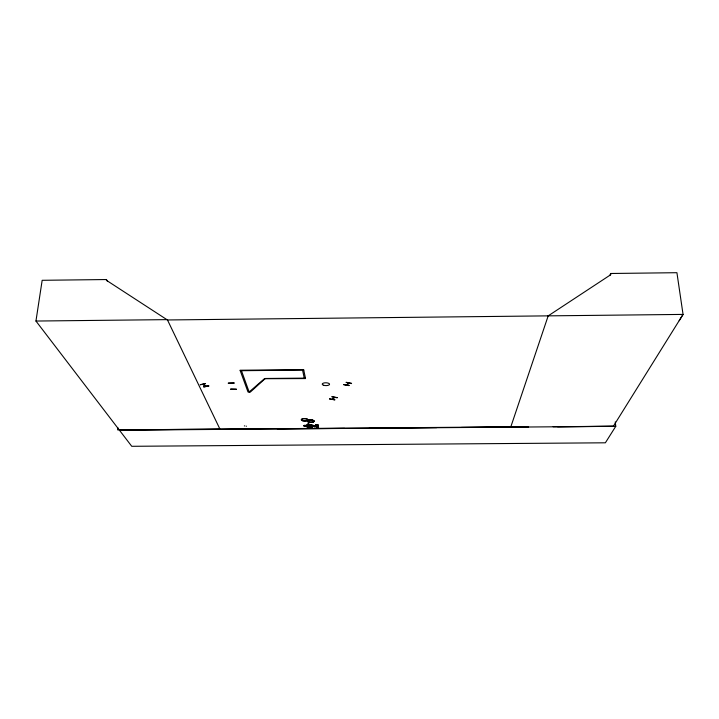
<?xml version="1.0" encoding="UTF-8"?>
<svg xmlns="http://www.w3.org/2000/svg" width="719" height="719" viewBox="0 0 719 719"><rect width="100%" height="100%" fill="white"/><g stroke="black" fill="none" stroke-linecap="round" stroke-linejoin="round"><path stroke-width="1.08" d="M349.083 385.339L343.673 384.602M346.145 382.292L351.564 383.281M337.193 397.589L332.052 396.825M337.211 397.823L331.935 396.663M230.691 389.303L236.533 389.258L230.682 388.979M234.142 383.182L228.184 383.164L234.16 382.876M208.672 385.672L203.675 386.606M205.391 383.604L200.17 384.737L205.185 383.793M117.853 427.643L117.61 429.863L219.951 429.135M615.275 421.927L615.761 426.322L605.371 442.805L131.748 446.301L35.95 321.042L42.169 280.302L106.466 279.538L107.571 281.488M106.466 279.538L106.376 280.284L167.392 319.964L683.05 314.41L676.921 272.699L610.683 273.49L609.793 275.548M349.066 385.609L343.655 384.656M329.509 398.982L334.748 399.854M329.617 398.856L334.865 399.8M244.343 425.972L244.595 425.837M548.3 315.515L510.751 427.059L528.591 426.933L461.364 427.446M303.751 425.711L311.372 427.994L303.751 425.711L305 425.369M312.154 427.715L304.91 425.271M308.262 424.102C301.234 425.414 329.644 429.045 308.163 424.084M308.181 424.012L315.201 426.556M310.968 428.147L312.307 427.643L304.892 425.342M303.742 425.783L311.273 427.967M307.004 424.525L314.643 426.753L307.229 424.435M346.738 384.989L348.976 383.119L348.463 383.272M679.221 320.71L683.05 314.41L613.37 426.259L553.136 426.727M334.659 397.49L332.421 399.324M346.297 385.132L348.652 383.11M318.077 428.003L318.553 428.066M318.418 427.94L316.522 428.084L315.83 424.785L317.888 424.767L318.544 428.075L317.879 424.776M315.839 424.794C316.98 423.922 317.861 428.866 316.657 427.949M318.283 428.084C316.917 424.686 317.51 422.52 318.418 428.003M316.081 424.794L317.115 428.093M346.27 382.454L351.564 383.587M548.193 315.866L610.817 274.658L610.683 273.49M202.812 384.44L205.994 386.436M334.371 397.436L332.16 399.324M246.051 426.061L246.41 426.259M316.675 428.021L315.875 424.794L316.998 428.012M304.505 425.945L305.656 425.504M307.768 424.686L308.927 424.246M307.696 426.933L308.846 426.502M310.959 425.693L312.109 425.244M308.433 427.167L309.583 426.727M311.695 425.918L312.855 425.477M309.089 427.374L310.24 426.933M312.352 426.124L313.511 425.684M309.826 427.598L310.976 427.167M313.098 426.358L314.257 425.918M310.32 427.751L311.471 427.32M313.592 426.511L314.742 426.07M208.834 386.076L203.657 386.912L208.699 385.968M35.95 321.042L167.32 319.631L220.05 429.333M240.236 370.707L303.751 370.105M305.431 378.113L265.347 378.482L250.194 392.197L248.01 392.008L240.056 370.231L303.652 369.629L305.53 378.571L264.412 378.715L249.142 391.999L241.449 370.689M316.045 424.992L317.816 424.983M316.342 426.43L318.113 426.421M316.414 426.771L318.175 426.753M316.477 427.068L318.238 427.05M316.54 427.401L318.31 427.383M316.594 427.616L318.355 427.607M119.426 429.926L510.823 426.861M221.173 429.324L252.603 429.081M277.291 428.884L344.635 428.362M369.332 428.164L436.676 427.643M119.399 430.196L615.761 426.322M557.576 426.727L613.325 426.331M203.046 384.395L206.218 386.373M311.929 427.796L304.775 425.45M307.939 424.165L315.425 426.466M318.211 428.075L317.385 424.713M302.564 370.123L304.263 378.122M316.791 428.093L315.974 424.713L316.755 428.093M323.433 385.213A3.694 1.42 1 0 0 329.5 384.53A3.694 1.42 1 0 0 324.727 382.832A3.694 1.42 1 0 0 323.433 385.213M302.474 420.651A3.37 1.177 1.4 0 0 307.984 420.085A3.37 1.177 1.4 0 0 303.535 418.674A3.37 1.177 1.4 0 0 302.474 420.651A3.37 1.177 1.4 0 0 307.975 420.094A3.37 1.177 1.4 0 0 303.535 418.683A3.37 1.177 1.4 0 0 302.483 420.66M308.541 422.026A3.361 1.168 1.2 0 0 314.032 421.46A3.361 1.168 1.2 0 0 309.628 420.058A3.361 1.168 1.2 0 0 308.541 422.026A3.352 1.168 1.2 0 0 314.023 421.469A3.352 1.168 1.2 0 0 309.628 420.067A3.352 1.168 1.2 0 0 308.541 422.035M308.532 421.909A3.37 1.177 1.2 0 0 314.05 421.343A3.37 1.177 1.2 0 0 309.619 419.932A3.37 1.177 1.2 0 0 308.532 421.909"/></g></svg>
